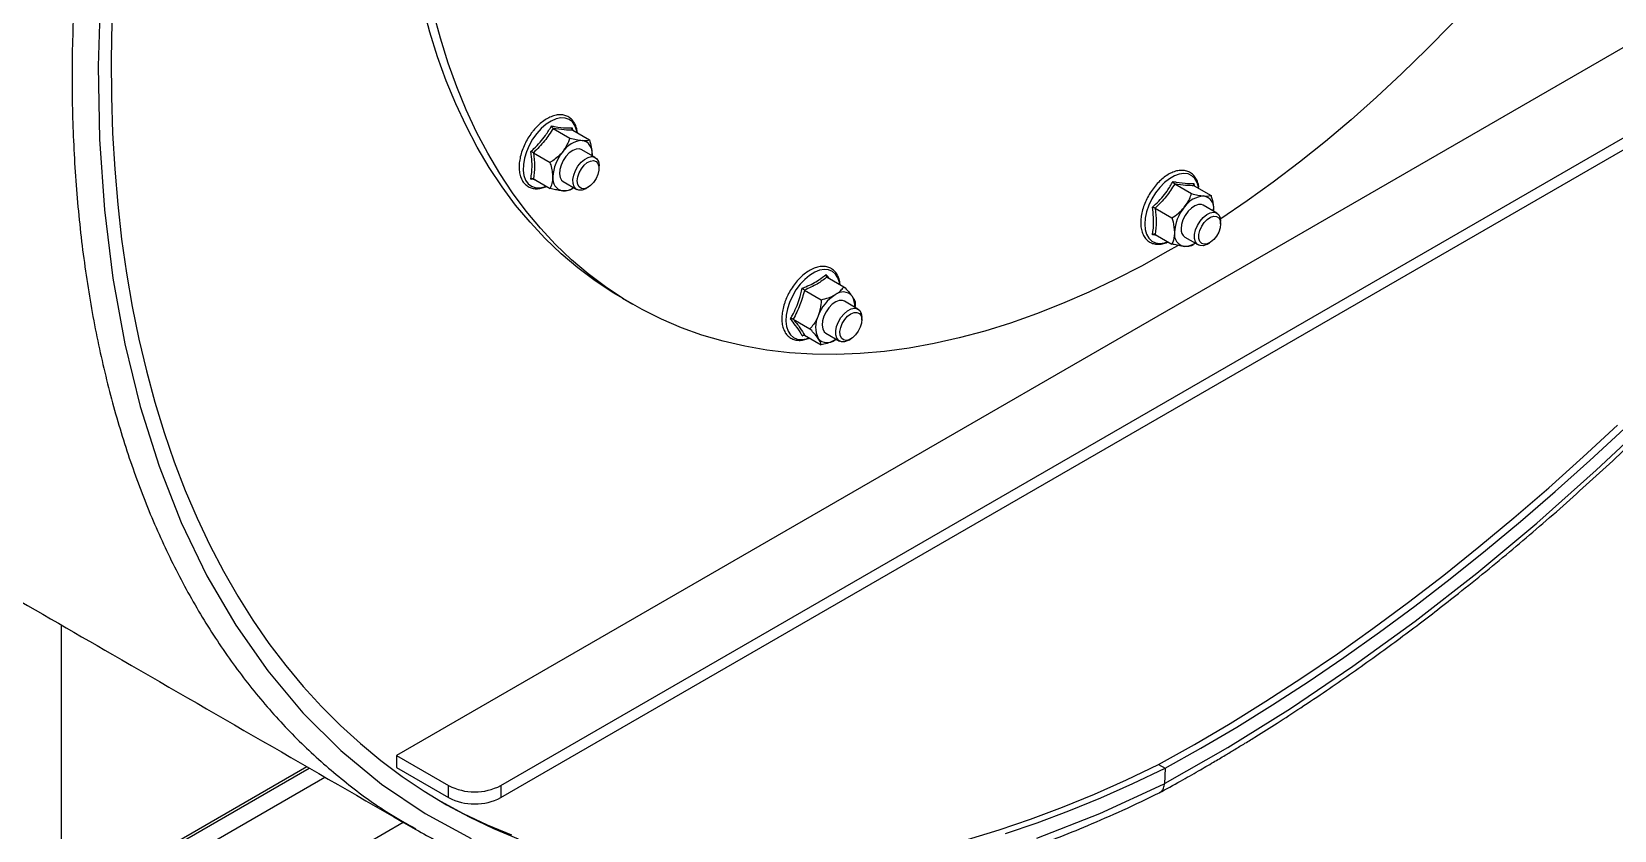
# Model space of a CAD drawing. Header units: millimetres. Extents: x 2 to 418, y 2 to 295.
# Drawn here: x 182.58 to 225.45, y 31.23 to 52.87 of the extents above; entities that cross this region are included whole.
import ezdxf

# ---------------------------------------------------------------- set-up
doc = ezdxf.new("R2010")
doc.units = ezdxf.units.MM

msp = doc.modelspace()

# ---------------------------------------------------------------- linework, layer by layer
at = {"color": 7, "linetype": 'Continuous', "lineweight": 25}
for p, q in [((195.287, 32.442), (241.249, 58.975)), ((195.287, 32.116), (241.249, 58.649)), ((235.309, 57.996), (192.458, 33.259)), ((196.703, 50.252), (197.158, 49.99)), ((197.219, 50.267), (197.226, 50.211)), ((197.234, 50.205), (197.688, 49.943)), ((196.173, 49.592), (196.627, 49.33)), ((197.844, 49.464), (197.478, 49.675)), ((197.759, 49.548), (197.755, 49.515)), ((197.759, 49.548), (197.758, 49.514)), ((196.173, 48.885), (196.627, 48.623)), ((197.947, 49.167), (197.947, 49.235)), ((196.978, 48.809), (197.344, 48.598)), ((197.594, 48.623), (197.653, 48.656)), ((213.544, 48.746), (213.998, 48.484)), ((214.06, 48.762), (214.067, 48.706)), ((214.074, 48.699), (214.528, 48.437)), ((213.013, 48.087), (213.467, 47.824)), ((214.684, 47.958), (214.318, 48.169)), ((214.599, 48.042), (214.598, 48.008)), ((214.788, 47.662), (214.788, 47.729)), ((213.013, 47.38), (213.467, 47.117)), ((213.818, 47.303), (214.184, 47.092)), ((214.434, 47.117), (214.493, 47.151)), ((204.127, 46.224), (204.581, 45.962)), ((198.58, 45.647), (198.863, 45.484)), ((203.515, 45.87), (203.969, 45.608)), ((204.961, 45.354), (204.596, 45.565)), ((203.209, 45.081), (203.663, 44.819)), ((205.065, 45.057), (205.065, 45.125)), ((203.503, 44.649), (203.453, 44.627)), ((203.515, 44.646), (203.969, 44.383)), ((204.096, 44.699), (204.461, 44.488)), ((204.375, 44.537), (204.346, 44.519)), ((204.712, 44.512), (204.77, 44.546)), ((183.38, 36.794), (183.38, 22.587)), ((192.458, 33.259), (193.872, 32.442)), ((192.458, 33.259), (192.458, 32.932)), ((183.38, 29.118), (190.028, 32.956)), ((192.458, 32.932), (193.872, 32.116)), ((213.105, 33.012), (213.282, 32.91)), ((213.282, 32.91), (213.264, 32.492)), ((193.872, 32.116), (193.872, 32.442)), ((195.287, 32.442), (195.287, 32.116)), ((213.242, 32.481), (213.264, 32.492)), ((213.264, 32.492), (213.286, 32.504)), ((192.901, 31.298), (192.985, 31.252))]:
    msp.add_line(p, q, dxfattribs=at)
at = {"color": 8, "linetype": 'Continuous', "lineweight": 25}
for p, q in [((196.224, 48.856), (196.099, 48.874)), ((213.064, 47.35), (212.939, 47.368)), ((183.38, 29.037), (190.099, 32.915)), ((183.38, 28.547), (190.523, 32.67)), ((183.38, 26.097), (192.645, 31.446))]:
    msp.add_line(p, q, dxfattribs=at)
at = {"color": 7, "linetype": 'Continuous', "lineweight": 25, "flags": 128}
for points in [[(198.58, 45.647), (198.328, 45.798), (197.84, 46.121), (197.37, 46.473), (196.919, 46.856), (196.489, 47.267), (196.078, 47.707), (195.688, 48.175), (195.32, 48.671), (194.973, 49.193), (194.648, 49.742), (194.345, 50.317), (194.066, 50.916), (193.809, 51.54), (193.576, 52.187), (193.367, 52.856), (193.182, 53.548), (193.021, 54.26), (192.884, 54.993), (192.772, 55.744), (192.685, 56.514), (192.622, 57.302), (192.585, 58.105), (192.572, 58.925)], [(223.328, 55.659), (222.988, 55.249), (222.351, 54.506), (221.702, 53.782), (221.043, 53.078), (220.375, 52.397), (219.698, 51.737), (219.014, 51.1), (218.322, 50.487), (217.625, 49.898), (216.922, 49.335), (216.215, 48.798), (215.505, 48.287), (214.792, 47.803), (214.782, 47.797)], [(184.438, 53.975), (184.378, 51.942), (184.415, 49.963), (184.548, 48.046), (184.776, 46.194), (185.1, 44.417), (185.517, 42.716), (186.028, 41.1), (186.631, 39.567), (187.325, 38.127), (188.106, 36.786), (188.972, 35.547), (189.921, 34.414), (190.95, 33.391), (192.055, 32.481), (193.233, 31.687), (194.481, 31.01)], [(213.619, 47.07), (213.361, 46.92), (212.646, 46.521), (211.931, 46.152), (211.218, 45.812), (210.507, 45.503), (209.801, 45.224), (209.098, 44.976), (208.4, 44.759), (207.709, 44.574), (207.025, 44.42), (206.348, 44.299), (205.68, 44.209), (205.021, 44.152), (204.372, 44.127), (203.734, 44.134), (203.108, 44.173), (202.495, 44.245), (201.894, 44.348), (201.308, 44.484), (200.737, 44.651), (200.18, 44.85), (199.64, 45.081), (199.117, 45.342), (198.611, 45.635), (198.122, 45.957), (197.653, 46.31), (197.202, 46.692), (196.772, 47.104), (196.361, 47.544), (195.971, 48.012), (195.603, 48.508), (195.256, 49.03), (194.931, 49.579), (194.628, 50.153), (194.348, 50.753), (194.092, 51.376), (193.859, 52.023), (193.65, 52.693), (193.464, 53.384)], [(184.75, 53.138), (184.732, 52.118), (184.739, 51.113), (184.771, 50.123), (184.828, 49.149), (184.909, 48.191), (185.015, 47.251), (185.146, 46.329), (185.301, 45.425), (185.48, 44.541), (185.684, 43.677), (185.911, 42.834), (186.163, 42.013), (186.438, 41.214), (186.736, 40.438), (187.058, 39.685), (187.403, 38.957), (187.77, 38.253), (188.159, 37.575), (188.571, 36.922), (189.004, 36.296), (189.459, 35.697), (189.935, 35.125), (190.431, 34.581), (190.947, 34.065), (191.484, 33.578), (192.039, 33.12), (192.614, 32.691), (193.207, 32.292), (193.818, 31.923), (194.446, 31.585), (195.091, 31.277), (195.753, 31)], [(197.051, 49.494), (196.975, 49.381), (196.918, 49.259), (196.884, 49.135), (196.875, 49.02), (196.892, 48.92), (196.935, 48.845), (196.978, 48.809)], [(197.478, 49.675), (197.419, 49.696), (197.331, 49.692), (197.236, 49.655), (197.141, 49.587), (197.051, 49.494)], [(197.594, 48.623), (197.586, 48.618), (197.491, 48.581), (197.403, 48.577), (197.33, 48.607), (197.276, 48.668), (197.246, 48.756), (197.242, 48.865), (197.264, 48.986), (197.31, 49.11), (197.377, 49.228), (197.461, 49.332), (197.554, 49.413), (197.65, 49.466), (197.742, 49.487), (197.823, 49.474), (197.887, 49.428), (197.93, 49.353), (197.947, 49.253), (197.947, 49.235)], [(197.8, 48.787), (197.718, 48.703), (197.63, 48.645), (197.545, 48.618), (197.469, 48.625), (197.409, 48.664), (197.371, 48.734), (197.357, 48.827), (197.371, 48.935), (197.409, 49.048), (197.469, 49.157), (197.545, 49.252), (197.63, 49.324), (197.718, 49.367), (197.8, 49.377), (197.869, 49.354), (197.918, 49.298), (197.944, 49.216), (197.944, 49.115), (197.918, 49.003), (197.869, 48.89), (197.8, 48.787)], [(214.318, 48.169), (214.272, 48.187), (214.187, 48.189), (214.093, 48.157), (213.997, 48.094), (213.906, 48.005), (213.827, 47.895), (213.766, 47.774), (213.728, 47.65), (213.715, 47.532)], [(214.434, 47.117), (214.41, 47.104), (214.316, 47.072), (214.23, 47.074), (214.16, 47.109), (214.11, 47.175), (214.084, 47.267), (214.084, 47.379), (214.11, 47.501), (214.16, 47.624), (214.23, 47.741), (214.316, 47.841), (214.41, 47.919), (214.506, 47.966), (214.597, 47.982), (214.675, 47.963), (214.736, 47.912), (214.775, 47.832), (214.788, 47.729), (214.788, 47.729)], [(214.788, 47.662), (214.775, 47.554), (214.736, 47.44), (214.677, 47.331), (214.601, 47.236), (214.515, 47.164), (214.427, 47.121), (214.345, 47.111), (214.276, 47.135), (214.227, 47.19), (214.201, 47.272), (214.201, 47.374), (214.227, 47.486), (214.276, 47.598), (214.345, 47.701), (214.427, 47.786), (214.515, 47.844), (214.601, 47.871), (214.677, 47.864), (214.736, 47.824), (214.775, 47.754), (214.788, 47.662)], [(204.596, 45.565), (204.543, 45.585), (204.457, 45.583), (204.362, 45.549), (204.266, 45.484), (204.176, 45.392), (204.099, 45.281), (204.04, 45.159)], [(204.04, 45.159), (204.003, 45.035), (203.992, 44.918), (204.008, 44.818), (204.048, 44.74), (204.096, 44.699)], [(204.712, 44.512), (204.695, 44.504), (204.601, 44.469), (204.514, 44.468), (204.442, 44.501), (204.39, 44.564), (204.362, 44.654), (204.36, 44.764), (204.384, 44.886), (204.432, 45.01), (204.501, 45.127), (204.586, 45.229), (204.679, 45.309), (204.775, 45.359), (204.867, 45.377), (204.947, 45.361), (205.009, 45.313), (205.05, 45.235), (205.065, 45.134), (205.065, 45.125)], [(205.025, 44.864), (204.971, 44.753), (204.898, 44.654), (204.814, 44.575), (204.726, 44.525), (204.642, 44.506), (204.569, 44.521), (204.515, 44.569), (204.482, 44.645), (204.476, 44.743), (204.495, 44.853), (204.539, 44.966), (204.604, 45.072), (204.683, 45.162), (204.77, 45.228), (204.857, 45.263), (204.936, 45.264), (205.001, 45.232), (205.045, 45.17), (205.064, 45.082), (205.058, 44.977), (205.025, 44.864)], [(213.105, 33.012), (214.076, 33.556), (215.046, 34.128), (216.016, 34.729), (216.985, 35.358), (217.951, 36.015), (218.915, 36.699), (219.876, 37.41), (220.834, 38.147), (221.786, 38.911), (222.734, 39.699), (223.676, 40.512), (224.612, 41.35), (225.541, 42.212)], [(213.282, 32.91), (214.252, 33.454), (215.223, 34.026), (216.193, 34.627), (217.161, 35.256), (218.128, 35.913), (219.092, 36.597), (220.053, 37.308), (221.01, 38.045), (221.963, 38.808), (222.911, 39.597), (223.853, 40.41), (224.789, 41.248), (225.717, 42.11)], [(207.934, 30.98), (208.785, 31.242), (209.641, 31.535), (210.502, 31.859), (211.367, 32.213), (212.235, 32.598), (213.105, 33.012)], [(208.961, 31.14), (209.818, 31.433), (210.679, 31.757), (211.543, 32.111), (212.411, 32.496), (213.282, 32.91)], [(209.806, 31.013), (211.518, 31.689), (213.242, 32.481)], [(193.667, 32.01), (194.269, 31.687), (194.915, 31.379), (195.576, 31.102)]]:
    msp.add_lwpolyline(points, dxfattribs=at)
at = {"color": 8, "linetype": 'Continuous', "lineweight": 25, "flags": 128}
for points in [[(213.286, 32.504), (214.984, 33.474), (216.68, 34.531), (218.372, 35.673), (220.055, 36.896), (221.728, 38.201), (223.355, 39.556), (224.966, 40.985), (226.556, 42.482), (228.122, 44.046), (229.693, 45.706), (231.232, 47.429), (232.739, 49.212), (234.208, 51.05), (235.637, 52.94), (236.999, 54.843), (238.318, 56.789), (238.488, 57.055)], [(197.354, 50.135), (197.34, 50.207), (197.295, 50.329), (197.227, 50.425), (197.139, 50.493), (197.033, 50.531), (196.914, 50.536), (196.784, 50.509), (196.65, 50.45), (196.514, 50.362), (196.383, 50.248), (196.26, 50.112)], [(196.26, 50.112), (196.149, 49.957), (196.055, 49.79), (195.98, 49.617), (195.927, 49.442), (195.898, 49.272), (195.894, 49.113), (195.915, 48.971), (195.96, 48.849), (196.027, 48.753), (196.116, 48.685), (196.221, 48.647), (196.341, 48.642), (196.47, 48.669), (196.517, 48.687)], [(214.192, 48.642), (214.19, 48.656), (214.153, 48.785), (214.092, 48.891), (214.01, 48.968), (213.91, 49.016), (213.795, 49.032), (213.669, 49.015), (213.535, 48.967), (213.4, 48.889), (213.266, 48.783), (213.14, 48.654), (213.025, 48.505), (212.924, 48.341), (212.843, 48.169), (212.782, 47.994), (212.745, 47.822), (212.733, 47.659)], [(212.733, 47.659), (212.745, 47.51), (212.782, 47.381), (212.843, 47.276), (212.924, 47.198), (213.025, 47.151), (213.14, 47.135), (213.266, 47.151), (213.357, 47.181)], [(204.471, 46.025), (204.462, 46.075), (204.421, 46.2), (204.357, 46.301), (204.272, 46.374), (204.169, 46.416), (204.052, 46.427), (203.924, 46.405), (203.79, 46.352), (203.654, 46.269), (203.522, 46.159), (203.397, 46.026), (203.284, 45.874), (203.187, 45.709), (203.108, 45.536)], [(203.108, 45.536), (203.052, 45.361), (203.019, 45.19), (203.01, 45.029), (203.027, 44.883), (203.068, 44.757), (203.132, 44.657), (203.217, 44.584), (203.32, 44.541), (203.438, 44.531), (203.565, 44.552), (203.635, 44.576)]]:
    msp.add_lwpolyline(points, dxfattribs=at)
at = {"color": 7, "linetype": 'Continuous', "lineweight": 25}
for centre, radius, start, end in [((197.534, 49.242), 0.685, 93.4302, 146.5645), ((197.433, 49.601), 0.33, 350.7491, 79.4525), ((197.848, 48.883), 1.151, 140.2281, 177.3609), ((197.023, 48.883), 0.33, 170.7475, 259.4533), ((196.977, 49.045), 0.487, 268.3871, 305.2344), ((214.688, 47.377), 1.151, 140.2281, 177.3606), ((214.375, 47.736), 0.685, 93.4298, 146.5649), ((214.273, 48.095), 0.33, 350.7483, 79.4529), ((213.864, 47.377), 0.33, 170.748, 259.4532), ((213.963, 47.506), 0.249, 174.0659, 234.6219), ((213.817, 47.54), 0.487, 268.3873, 305.2342), ((204.967, 44.775), 1.151, 122.6377, 159.7732), ((204.554, 45.489), 0.33, 40.5333, 129.2476), ((204.378, 45.445), 0.499, 355.2231, 31.1563), ((204.499, 44.867), 0.685, 153.4356, 206.5644), ((204.137, 44.775), 0.33, 220.5321, 309.2488), ((194.579, 33.807), 1.537, 242.6091, 297.3909), ((194.579, 33.48), 1.537, 242.6091, 297.3909)]:
    msp.add_arc(centre, radius, start, end, dxfattribs=at)
for points, knots in [([(213.128, 32.245), (213.319, 32.35), (213.673, 32.544), (214.162, 32.823), (214.565, 33.058), (214.894, 33.253), (215.178, 33.424), (215.454, 33.592), (215.836, 33.829), (216.34, 34.147), (216.979, 34.562), (217.842, 35.141), (218.89, 35.875), (220.082, 36.755), (221.349, 37.735), (222.703, 38.839), (224.157, 40.094), (225.593, 41.404), (227.013, 42.767), (228.468, 44.24), (229.954, 45.826), (231.464, 47.53), (232.942, 49.291), (234.383, 51.104), (235.778, 52.955), (237.121, 54.843), (238.08, 56.242), (238.579, 57.025), (238.663, 57.156)], [0, 0, 0, 0, 0.020728, 0.038386, 0.052991, 0.064536, 0.073971, 0.083893, 0.094451, 0.115461, 0.138608, 0.163878, 0.209438, 0.253008, 0.29459, 0.348951, 0.403125, 0.457294, 0.511459, 0.565621, 0.626277, 0.686929, 0.747578, 0.808225, 0.868869, 0.928429, 0.987987, 1, 1, 1, 1]), ([(197.361, 50.131), (197.358, 50.161), (197.351, 50.24), (197.311, 50.352), (197.246, 50.462), (197.158, 50.545), (197.054, 50.599), (196.939, 50.624), (196.815, 50.619), (196.685, 50.586), (196.551, 50.525), (196.417, 50.437), (196.29, 50.327), (196.205, 50.235), (196.143, 50.159), (196.081, 50.077), (195.996, 49.946), (195.912, 49.78), (195.847, 49.609), (195.803, 49.439), (195.781, 49.273), (195.782, 49.117), (195.808, 48.973), (195.858, 48.848), (195.931, 48.746), (196.024, 48.672), (196.132, 48.627), (196.25, 48.612), (196.376, 48.627), (196.47, 48.651), (196.52, 48.678), (196.526, 48.681)], [0, 0, 0, 0, 0.023057, 0.06206, 0.100609, 0.138166, 0.17469, 0.21084, 0.247298, 0.28465, 0.322822, 0.361406, 0.400046, 0.436593, 0.442321, 0.462639, 0.501088, 0.539564, 0.578077, 0.616672, 0.655397, 0.69429, 0.733332, 0.772253, 0.810541, 0.847742, 0.884064, 0.920213, 0.956919, 0.99456, 1, 1, 1, 1]), ([(196.099, 49.621), (196.128, 49.648), (196.274, 49.783), (196.476, 50.012), (196.607, 50.231), (196.659, 50.317)], [0, 0, 0, 0, 0.130524, 0.655234, 1, 1, 1, 1]), ([(196.703, 50.252), (196.63, 50.136), (196.482, 49.9), (196.277, 49.696), (196.173, 49.592)], [0, 0, 0, 0, 0.4922468, 1, 1, 1, 1]), ([(196.659, 50.317), (196.688, 50.312), (196.833, 50.286), (197.034, 50.261), (197.167, 50.265), (197.219, 50.267)], [0, 0, 0, 0, 0.130524, 0.65523, 1, 1, 1, 1]), ([(196.703, 50.252), (196.699, 50.255), (196.689, 50.262), (196.677, 50.278), (196.666, 50.297), (196.661, 50.311), (196.659, 50.317), (196.659, 50.317)], [0, 0, 0, 0, 0.236137, 0.471273, 0.732235, 0.99387, 1, 1, 1, 1]), ([(197.234, 50.205), (197.161, 50.205), (197.012, 50.204), (196.807, 50.236), (196.703, 50.252)], [0, 0, 0, 0, 0.4922468, 1, 1, 1, 1]), ([(197.234, 50.205), (197.229, 50.208), (197.221, 50.215), (197.215, 50.23), (197.214, 50.248), (197.217, 50.261), (197.219, 50.267), (197.219, 50.267)], [0, 0, 0, 0, 0.236139, 0.471281, 0.732234, 0.993821, 1, 1, 1, 1]), ([(197.158, 49.99), (197.146, 49.956), (197.102, 49.828), (197.022, 49.707), (196.963, 49.619)], [0, 0, 0, 0, 0.266128, 1, 1, 1, 1]), ([(197.158, 49.99), (197.217, 49.976), (197.339, 49.946), (197.445, 49.93), (197.492, 49.926), (197.493, 49.925)], [0, 0, 0, 0, 0.484341, 0.986334, 1, 1, 1, 1]), ([(197.493, 49.925), (197.528, 49.924), (197.598, 49.92), (197.654, 49.931), (197.68, 49.94), (197.688, 49.943)], [0, 0, 0, 0, 0.406301, 0.827278, 1, 1, 1, 1]), ([(197.688, 49.943), (197.706, 49.877), (197.744, 49.743), (197.758, 49.613), (197.759, 49.55), (197.759, 49.548)], [0, 0, 0, 0, 0.484337, 0.986319, 1, 1, 1, 1]), ([(196.099, 48.874), (196.104, 48.903), (196.13, 49.051), (196.143, 49.298), (196.111, 49.529), (196.099, 49.621)], [0, 0, 0, 0, 0.130523, 0.655233, 1, 1, 1, 1]), ([(196.173, 49.592), (196.168, 49.595), (196.158, 49.601), (196.138, 49.609), (196.118, 49.616), (196.105, 49.619), (196.099, 49.621), (196.099, 49.621)], [0, 0, 0, 0, 0.23614, 0.471282, 0.732237, 0.993878, 1, 1, 1, 1]), ([(196.173, 49.592), (196.187, 49.468), (196.215, 49.217), (196.187, 48.997), (196.173, 48.885)], [0, 0, 0, 0, 0.492242, 1, 1, 1, 1]), ([(196.963, 49.619), (196.957, 49.612), (196.882, 49.52), (196.766, 49.421), (196.65, 49.345), (196.627, 49.33)], [0, 0, 0, 0, 0.06669, 0.814099, 1, 1, 1, 1]), ([(196.698, 48.936), (196.695, 48.987), (196.69, 49.091), (196.658, 49.226), (196.634, 49.307), (196.627, 49.33)], [0, 0, 0, 0, 0.406297, 0.827275, 1, 1, 1, 1]), ([(196.099, 48.874), (196.099, 48.874), (196.105, 48.878), (196.118, 48.885), (196.138, 48.891), (196.158, 48.892), (196.168, 48.887), (196.173, 48.885)], [0, 0, 0, 0, 0.0061216, 0.2677491, 0.528718, 0.7638616, 1, 1, 1, 1]), ([(196.627, 48.623), (196.646, 48.667), (196.684, 48.757), (196.698, 48.872), (196.698, 48.934), (196.698, 48.936)], [0, 0, 0, 0, 0.484343, 0.986326, 1, 1, 1, 1]), ([(214.198, 48.657), (214.196, 48.674), (214.189, 48.741), (214.153, 48.842), (214.089, 48.953), (214.002, 49.037), (213.898, 49.092), (213.783, 49.117), (213.66, 49.114), (213.53, 49.082), (213.396, 49.022), (213.262, 48.935), (213.132, 48.824), (213.011, 48.692), (212.901, 48.544), (212.806, 48.384), (212.728, 48.216), (212.67, 48.045), (212.634, 47.879), (212.623, 47.765), (212.622, 47.68), (212.626, 47.593), (212.647, 47.472), (212.696, 47.347), (212.768, 47.244), (212.861, 47.168), (212.968, 47.123), (213.086, 47.106), (213.212, 47.12), (213.307, 47.145), (213.358, 47.172), (213.366, 47.176)], [0, 0, 0, 0, 0.0135205, 0.0528586, 0.0917582, 0.1296725, 0.1665312, 0.2029907, 0.2397316, 0.2773626, 0.3158322, 0.3547327, 0.3936994, 0.4325978, 0.4714285, 0.5102253, 0.5490355, 0.5878943, 0.6268523, 0.6638892, 0.6697607, 0.6904713, 0.7297665, 0.7690264, 0.8076696, 0.8452236, 0.8818705, 0.9183187, 0.955302, 0.9932256, 1, 1, 1, 1]), ([(196.963, 48.559), (196.923, 48.563), (196.842, 48.573), (196.723, 48.6), (196.649, 48.618), (196.627, 48.623)], [0, 0, 0, 0, 0.406295, 0.827275, 1, 1, 1, 1]), ([(197.158, 48.576), (197.135, 48.569), (197.089, 48.554), (197.011, 48.554), (196.964, 48.558), (196.963, 48.559)], [0, 0, 0, 0, 0.484345, 0.986322, 1, 1, 1, 1]), ([(197.256, 48.648), (197.247, 48.639), (197.217, 48.611), (197.181, 48.59), (197.158, 48.576)], [0, 0, 0, 0, 0.3268945, 1, 1, 1, 1]), ([(212.939, 48.115), (212.968, 48.142), (213.115, 48.277), (213.317, 48.506), (213.447, 48.725), (213.499, 48.812)], [0, 0, 0, 0, 0.130523, 0.655235, 1, 1, 1, 1]), ([(213.544, 48.746), (213.47, 48.63), (213.322, 48.394), (213.117, 48.19), (213.013, 48.087)], [0, 0, 0, 0, 0.492245, 1, 1, 1, 1]), ([(213.499, 48.812), (213.528, 48.806), (213.673, 48.78), (213.874, 48.755), (214.007, 48.76), (214.06, 48.762)], [0, 0, 0, 0, 0.130523, 0.655232, 1, 1, 1, 1]), ([(213.544, 48.746), (213.539, 48.75), (213.53, 48.756), (213.517, 48.772), (213.506, 48.791), (213.501, 48.805), (213.499, 48.812), (213.499, 48.812)], [0, 0, 0, 0, 0.236144, 0.471286, 0.732243, 0.99387, 1, 1, 1, 1]), ([(214.074, 48.699), (214.001, 48.699), (213.852, 48.698), (213.647, 48.73), (213.544, 48.746)], [0, 0, 0, 0, 0.492244, 1, 1, 1, 1]), ([(213.803, 48.114), (213.838, 48.161), (213.908, 48.258), (213.964, 48.386), (213.99, 48.462), (213.998, 48.484)], [0, 0, 0, 0, 0.406291, 0.827277, 1, 1, 1, 1]), ([(213.998, 48.484), (214.058, 48.47), (214.179, 48.44), (214.285, 48.424), (214.332, 48.42), (214.334, 48.42)], [0, 0, 0, 0, 0.484343, 0.986328, 1, 1, 1, 1]), ([(214.06, 48.762), (214.06, 48.761), (214.057, 48.755), (214.054, 48.742), (214.055, 48.724), (214.061, 48.709), (214.07, 48.702), (214.074, 48.699)], [0, 0, 0, 0, 0.00615, 0.267765, 0.528719, 0.763861, 1, 1, 1, 1]), ([(212.939, 47.368), (212.944, 47.397), (212.97, 47.546), (212.983, 47.792), (212.952, 48.023), (212.939, 48.115)], [0, 0, 0, 0, 0.130524, 0.655233, 1, 1, 1, 1]), ([(213.013, 48.087), (213.008, 48.089), (212.998, 48.095), (212.979, 48.103), (212.959, 48.11), (212.946, 48.113), (212.939, 48.115), (212.939, 48.115)], [0, 0, 0, 0, 0.236139, 0.471281, 0.732235, 0.99385, 1, 1, 1, 1]), ([(213.013, 48.087), (213.027, 47.963), (213.055, 47.711), (213.027, 47.491), (213.013, 47.38)], [0, 0, 0, 0, 0.492244, 1, 1, 1, 1]), ([(213.467, 47.824), (213.527, 47.865), (213.649, 47.948), (213.755, 48.054), (213.802, 48.112), (213.803, 48.114)], [0, 0, 0, 0, 0.484342, 0.986321, 1, 1, 1, 1]), ([(214.334, 48.42), (214.368, 48.418), (214.438, 48.414), (214.494, 48.425), (214.52, 48.434), (214.528, 48.437)], [0, 0, 0, 0, 0.406298, 0.827277, 1, 1, 1, 1]), ([(214.528, 48.437), (214.539, 48.401), (214.579, 48.265), (214.591, 48.137), (214.599, 48.042)], [0, 0, 0, 0, 0.266132, 1, 1, 1, 1]), ([(214.599, 48.042), (214.599, 48.034), (214.6, 48.022), (214.597, 48.012), (214.596, 48.009)], [0, 0, 0, 0, 0.690039, 1, 1, 1, 1]), ([(213.467, 47.824), (213.478, 47.788), (213.519, 47.653), (213.53, 47.524), (213.538, 47.43)], [0, 0, 0, 0, 0.266132, 1, 1, 1, 1]), ([(213.013, 47.38), (213.008, 47.382), (212.998, 47.386), (212.979, 47.385), (212.959, 47.38), (212.946, 47.372), (212.939, 47.368), (212.939, 47.368)], [0, 0, 0, 0, 0.236137, 0.471278, 0.732237, 0.99385, 1, 1, 1, 1]), ([(213.538, 47.43), (213.538, 47.422), (213.537, 47.324), (213.512, 47.217), (213.475, 47.134), (213.467, 47.117)], [0, 0, 0, 0, 0.066697, 0.814098, 1, 1, 1, 1]), ([(213.803, 47.053), (213.763, 47.058), (213.682, 47.068), (213.563, 47.094), (213.489, 47.112), (213.467, 47.117)], [0, 0, 0, 0, 0.406291, 0.827277, 1, 1, 1, 1]), ([(213.998, 47.07), (213.975, 47.063), (213.929, 47.049), (213.851, 47.049), (213.805, 47.053), (213.803, 47.053)], [0, 0, 0, 0, 0.484343, 0.986322, 1, 1, 1, 1]), ([(214.099, 47.141), (214.087, 47.132), (214.055, 47.106), (214.02, 47.084), (213.998, 47.07)], [0, 0, 0, 0, 0.376515, 1, 1, 1, 1]), ([(204.478, 46.021), (204.476, 46.05), (204.469, 46.129), (204.43, 46.24), (204.365, 46.35), (204.277, 46.434), (204.174, 46.488), (204.058, 46.513), (203.935, 46.509), (203.805, 46.477), (203.671, 46.416), (203.537, 46.328), (203.407, 46.217), (203.286, 46.085), (203.177, 45.937), (203.083, 45.779), (203.029, 45.662), (202.993, 45.57), (202.959, 45.475), (202.921, 45.332), (202.898, 45.166), (202.899, 45.009), (202.925, 44.865), (202.974, 44.74), (203.047, 44.638), (203.14, 44.563), (203.248, 44.518), (203.366, 44.502), (203.492, 44.516), (203.586, 44.541), (203.637, 44.568), (203.644, 44.571)], [0, 0, 0, 0, 0.022382, 0.061391, 0.099956, 0.137535, 0.174074, 0.210229, 0.24668, 0.284018, 0.322181, 0.360764, 0.399408, 0.437984, 0.476493, 0.51497, 0.551445, 0.557143, 0.577478, 0.616048, 0.654774, 0.693667, 0.732709, 0.771639, 0.809946, 0.847168, 0.883502, 0.919652, 0.956346, 0.993974, 1, 1, 1, 1]), ([(203.13, 45.087), (203.149, 45.12), (203.244, 45.286), (203.367, 45.561), (203.429, 45.818), (203.453, 45.921)], [0, 0, 0, 0, 0.130523, 0.655233, 1, 1, 1, 1]), ([(203.453, 45.921), (203.486, 45.933), (203.65, 45.999), (203.881, 46.117), (204.038, 46.244), (204.1, 46.294)], [0, 0, 0, 0, 0.130526, 0.65523, 1, 1, 1, 1]), ([(203.515, 45.87), (203.51, 45.874), (203.5, 45.88), (203.483, 45.892), (203.467, 45.906), (203.458, 45.916), (203.453, 45.92), (203.453, 45.921)], [0, 0, 0, 0, 0.236134, 0.471277, 0.732234, 0.993847, 1, 1, 1, 1]), ([(204.127, 46.224), (204.04, 46.158), (203.864, 46.024), (203.632, 45.922), (203.515, 45.87)], [0, 0, 0, 0, 0.492242, 1, 1, 1, 1]), ([(204.127, 46.224), (204.123, 46.227), (204.114, 46.234), (204.105, 46.251), (204.1, 46.271), (204.099, 46.286), (204.1, 46.294), (204.1, 46.294)], [0, 0, 0, 0, 0.236139, 0.471281, 0.732236, 0.993847, 1, 1, 1, 1]), ([(204.346, 45.744), (204.386, 45.771), (204.468, 45.824), (204.537, 45.901), (204.571, 45.948), (204.581, 45.962)], [0, 0, 0, 0, 0.4063, 0.827274, 1, 1, 1, 1]), ([(204.581, 45.962), (204.624, 45.917), (204.71, 45.826), (204.777, 45.743), (204.804, 45.704), (204.805, 45.703)], [0, 0, 0, 0, 0.484342, 0.986322, 1, 1, 1, 1]), ([(203.515, 45.87), (203.478, 45.733), (203.404, 45.454), (203.274, 45.207), (203.209, 45.081)], [0, 0, 0, 0, 0.492243, 1, 1, 1, 1]), ([(203.969, 45.608), (203.967, 45.569), (203.959, 45.42), (203.917, 45.277), (203.886, 45.173)], [0, 0, 0, 0, 0.266127, 1, 1, 1, 1]), ([(203.969, 45.608), (204.035, 45.625), (204.17, 45.659), (204.29, 45.712), (204.344, 45.743), (204.346, 45.744)], [0, 0, 0, 0, 0.48434, 0.986326, 1, 1, 1, 1]), ([(204.805, 45.703), (204.824, 45.674), (204.862, 45.615), (204.881, 45.561), (204.886, 45.534), (204.887, 45.526)], [0, 0, 0, 0, 0.406295, 0.827277, 1, 1, 1, 1]), ([(204.887, 45.526), (204.887, 45.486), (204.887, 45.444), (204.878, 45.404), (204.877, 45.402)], [0, 0, 0, 0, 0.954457, 1, 1, 1, 1]), ([(203.209, 45.081), (203.203, 45.084), (203.193, 45.089), (203.173, 45.092), (203.151, 45.091), (203.137, 45.089), (203.13, 45.087), (203.13, 45.087)], [0, 0, 0, 0, 0.236148, 0.471288, 0.73223, 0.99387, 1, 1, 1, 1]), ([(203.453, 44.627), (203.444, 44.644), (203.4, 44.731), (203.303, 44.881), (203.179, 45.028), (203.13, 45.087)], [0, 0, 0, 0, 0.130524, 0.655231, 1, 1, 1, 1]), ([(203.209, 45.081), (203.273, 45.002), (203.403, 44.84), (203.477, 44.711), (203.515, 44.646)], [0, 0, 0, 0, 0.492242, 1, 1, 1, 1]), ([(203.886, 45.173), (203.883, 45.164), (203.839, 45.054), (203.762, 44.933), (203.679, 44.838), (203.663, 44.819)], [0, 0, 0, 0, 0.066699, 0.8141, 1, 1, 1, 1]), ([(203.453, 44.627), (203.453, 44.627), (203.458, 44.632), (203.467, 44.641), (203.483, 44.649), (203.5, 44.652), (203.51, 44.648), (203.515, 44.646)], [0, 0, 0, 0, 0.006153, 0.267766, 0.528723, 0.763866, 1, 1, 1, 1]), ([(203.886, 44.56), (203.862, 44.593), (203.813, 44.658), (203.731, 44.748), (203.678, 44.803), (203.663, 44.819)], [0, 0, 0, 0, 0.406294, 0.827275, 1, 1, 1, 1]), ([(203.969, 44.383), (203.964, 44.407), (203.953, 44.454), (203.914, 44.521), (203.887, 44.559), (203.886, 44.56)], [0, 0, 0, 0, 0.484346, 0.986328, 1, 1, 1, 1]), ([(204.346, 44.519), (204.3, 44.496), (204.207, 44.449), (204.074, 44.409), (203.993, 44.389), (203.969, 44.383)], [0, 0, 0, 0, 0.406294, 0.827276, 1, 1, 1, 1]), ([(204.373, 44.539), (204.366, 44.533), (204.357, 44.526), (204.347, 44.52), (204.346, 44.519)], [0, 0, 0, 0, 0.858822, 1, 1, 1, 1]), ([(178.052, 39.87), (180.291, 38.577), (185.239, 35.721), (190.19, 32.862), (192.901, 31.298)], [0, 0, 0, 0, 0.452479, 1, 1, 1, 1]), ([(192.985, 31.252), (193.178, 31.145), (193.578, 30.922), (194.186, 30.633), (194.786, 30.375), (195.354, 30.157), (195.972, 29.945), (196.661, 29.743), (197.428, 29.557), (198.115, 29.425), (198.699, 29.336), (199.155, 29.279), (199.564, 29.239), (199.941, 29.209), (200.311, 29.187), (200.699, 29.172), (201.123, 29.165), (201.579, 29.167), (202.075, 29.181), (202.61, 29.209), (203.186, 29.255), (203.77, 29.318), (204.323, 29.391), (204.806, 29.467), (205.217, 29.539), (205.574, 29.608), (205.921, 29.679), (206.29, 29.761), (206.7, 29.857), (207.151, 29.972), (207.652, 30.109), (208.215, 30.275), (208.854, 30.478), (209.568, 30.724), (210.356, 31.018), (211.218, 31.368), (212.159, 31.778), (212.814, 32.094), (213.153, 32.258)], [0, 0, 0, 0, 0.034362, 0.071264, 0.105747, 0.13789, 0.169424, 0.210894, 0.252565, 0.294386, 0.320658, 0.344305, 0.365327, 0.383741, 0.401864, 0.42134, 0.442195, 0.465084, 0.488979, 0.514961, 0.54303, 0.572189, 0.598499, 0.621558, 0.640323, 0.6562, 0.671489, 0.688596, 0.707522, 0.728265, 0.750865, 0.77645, 0.805536, 0.838122, 0.873532, 0.912315, 0.954471, 1, 1, 1, 1]), ([(213.135, 32.255), (213.159, 32.268), (213.212, 32.298), (213.249, 32.383), (213.262, 32.452), (213.264, 32.481), (213.264, 32.488), (213.264, 32.49), (213.264, 32.492)], [0, 0, 0, 0, 0.322576, 0.730824, 0.932795, 0.983125, 0.983773, 1, 1, 1, 1])]:
    msp.add_open_spline(points, degree=3, knots=knots, dxfattribs=at)
at = {"color": 8, "linetype": 'Continuous', "lineweight": 25}
for points, knots in [([(183.734, 54.046), (183.707, 53.366), (183.652, 52.005), (183.69, 50.03), (183.815, 48.112), (184.037, 46.26), (184.35, 44.489), (184.753, 42.804), (185.241, 41.207), (185.816, 39.694), (186.48, 38.259), (187.235, 36.908), (188.078, 35.647), (189.004, 34.491), (190.009, 33.44), (191.092, 32.503), (192.084, 31.774), (192.741, 31.405), (192.987, 31.267)], [0, 0, 0, 0, 0.064342, 0.128683, 0.193025, 0.257366, 0.321708, 0.3849, 0.448093, 0.511286, 0.574479, 0.638961, 0.703443, 0.767925, 0.832407, 0.896889, 0.961371, 1, 1, 1, 1]), ([(204.1, 46.294), (204.12, 46.27), (204.148, 46.236), (204.171, 46.205), (204.178, 46.195)], [0, 0, 0, 0, 0.670717, 1, 1, 1, 1])]:
    msp.add_open_spline(points, degree=3, knots=knots, dxfattribs=at)

doc.saveas('drawing.dxf')
